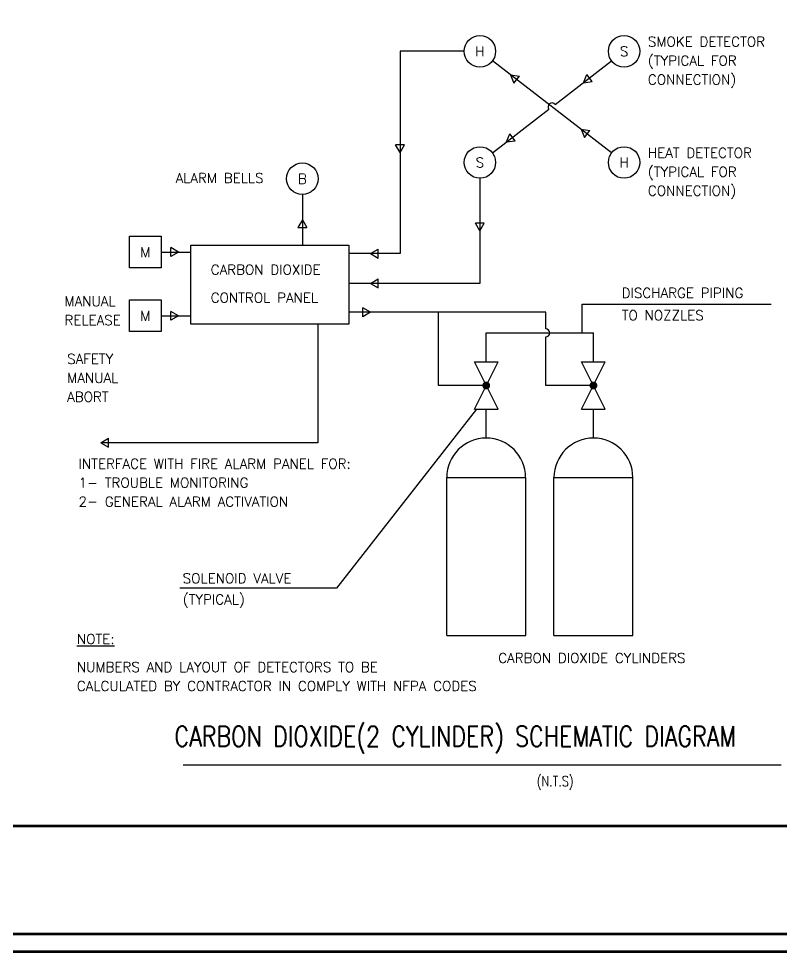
# Model space of a CAD drawing. Extents: x 846 to 947, y 375 to 797.
# Drawn here: x 864.06 to 881.76, y 445.92 to 467.54 of the extents above; entities that cross this region are included whole.
import ezdxf
from ezdxf.enums import TextEntityAlignment as Align

# ---------------------------------------------------------------- set-up
doc = ezdxf.new("R2010")
doc.units = 0
doc.header["$MEASUREMENT"] = 0
for name, color, linetype in [('ALD-M-F-TEXT', 7, 'CONTINUOUS'), ('COLOR_BLUE', 5, 'CONTINUOUS'), ('COLOR_GREEN', 3, 'CONTINUOUS'), ('DETAIL_TEXT', 3, 'CONTINUOUS'), ('PL-DR-LEADER', 42, 'CONTINUOUS')]:
    doc.layers.add(name, color=color, linetype=linetype)
for name, color, linetype, lineweight in [('EXH', 1, 'CONTINUOUS', 9), ('text', 252, 'CONTINUOUS', 15), ('UG-BORDER', 20, 'CONTINUOUS', 80)]:
    doc.layers.add(name, color=color, linetype=linetype, lineweight=lineweight)
doc.styles.add('IBA', font='ROMANS.shx', dxfattribs={"width": 0.8, "height": 0.2})
doc.styles.add('S', font='simplex')

msp = doc.modelspace()

# ---------------------------------------------------------------- linework, layer by layer
at = {"layer": 'ALD-M-F-TEXT', "color": 7, "linetype": 'Continuous'}
msp.add_line((867.88, 450.244), (881.759, 450.244), dxfattribs=at)
at = {"layer": 'COLOR_BLUE'}
for p, q in [((877.14, 460.255), (877.14, 460.924)), ((877.14, 460.924), (881.523, 460.924)), ((874.912, 460.255), (877.399, 460.255)), ((874.912, 459.585), (874.912, 460.255)), ((877.399, 459.585), (877.399, 460.255)), ((874.912, 457.817), (874.912, 458.486)), ((877.399, 457.817), (877.399, 458.486))]:
    msp.add_line(p, q, dxfattribs=at)
at = {"layer": 'COLOR_GREEN'}
for p, q in [((872.912, 466.783), (872.912, 462.092)), ((874.399, 466.783), (872.912, 466.783)), ((877.822, 464.429), (875.055, 466.56)), ((876.511, 465.55), (877.822, 466.56)), ((875.477, 466.235), (875.681, 466.208)), ((875.477, 466.235), (875.556, 466.044)), ((875.556, 466.044), (875.681, 466.208)), ((877.166, 466.055), (877.245, 466.246)), ((877.371, 466.082), (877.245, 466.246)), ((877.166, 466.055), (877.371, 466.082)), ((875.055, 464.429), (876.366, 465.439)), ((877.112, 464.976), (877.316, 464.948)), ((877.112, 464.976), (877.191, 464.785)), ((877.191, 464.785), (877.316, 464.948)), ((875.382, 464.681), (875.46, 464.871)), ((875.382, 464.681), (875.586, 464.708)), ((875.586, 464.708), (875.46, 464.871)), ((873.015, 464.616), (872.809, 464.616)), ((872.912, 464.438), (872.809, 464.616)), ((872.912, 464.438), (873.015, 464.616)), ((874.765, 463.839), (874.765, 461.403)), ((870.647, 463.462), (870.647, 462.286)), ((870.647, 462.874), (870.544, 462.696)), ((870.647, 462.874), (870.75, 462.696)), ((874.868, 462.799), (874.662, 462.799)), ((874.765, 462.621), (874.662, 462.799)), ((874.765, 462.621), (874.868, 462.799)), ((870.544, 462.696), (870.75, 462.696)), ((866.637, 462.495), (867.369, 462.495)), ((866.637, 461.763), (866.637, 462.495)), ((867.369, 462.495), (867.369, 461.763)), ((867.369, 462.129), (868.061, 462.129)), ((867.595, 462.026), (867.595, 462.232)), ((867.774, 462.129), (867.595, 462.232)), ((867.774, 462.129), (867.595, 462.026)), ((868.061, 460.455), (868.061, 462.286)), ((868.061, 462.286), (871.722, 462.286)), ((871.722, 462.286), (871.722, 460.455)), ((872.912, 462.092), (871.722, 462.092)), ((872.225, 462.092), (872.403, 462.195)), ((872.225, 462.092), (872.403, 461.989)), ((872.403, 461.989), (872.403, 462.195)), ((867.369, 461.763), (866.637, 461.763)), ((872.225, 461.403), (872.403, 461.506)), ((872.403, 461.3), (872.403, 461.506)), ((874.765, 461.403), (871.722, 461.403)), ((872.225, 461.403), (872.403, 461.3)), ((866.637, 460.285), (866.637, 461.018)), ((866.637, 461.018), (867.369, 461.018)), ((867.369, 461.018), (867.369, 460.285)), ((872.225, 460.732), (872.046, 460.835)), ((872.046, 460.629), (872.046, 460.835)), ((867.369, 460.651), (868.061, 460.651)), ((867.595, 460.548), (867.595, 460.754)), ((867.774, 460.651), (867.595, 460.754)), ((867.774, 460.651), (867.595, 460.548)), ((876.293, 460.732), (871.722, 460.732)), ((872.225, 460.732), (872.046, 460.629)), ((873.806, 459.036), (873.806, 460.732)), ((876.293, 460.346), (876.293, 460.732)), ((871.722, 460.455), (868.061, 460.455)), ((871.004, 460.455), (871.004, 457.71)), ((867.369, 460.285), (866.637, 460.285)), ((876.293, 459.036), (876.293, 460.163)), ((874.638, 458.486), (875.187, 459.585)), ((875.187, 458.486), (874.638, 459.585)), ((874.638, 459.585), (875.187, 459.585)), ((877.125, 458.486), (877.674, 459.585)), ((877.674, 458.486), (877.125, 459.585)), ((877.125, 459.585), (877.674, 459.585)), ((874.912, 459.036), (873.806, 459.036)), ((877.399, 459.036), (876.293, 459.036)), ((874.638, 458.486), (875.187, 458.486)), ((877.125, 458.486), (877.674, 458.486)), ((865.97, 457.71), (866.148, 457.813)), ((866.148, 457.607), (866.148, 457.813)), ((871.004, 457.71), (865.97, 457.71)), ((865.97, 457.71), (866.148, 457.607)), ((873.997, 456.901), (875.828, 456.901)), ((873.997, 453.24), (873.997, 456.901)), ((875.828, 453.24), (875.828, 456.901)), ((876.484, 453.24), (876.484, 456.901)), ((876.484, 456.901), (878.315, 456.901)), ((878.315, 453.24), (878.315, 456.901)), ((873.997, 453.24), (875.828, 453.24)), ((876.484, 453.24), (878.315, 453.24))]:
    msp.add_line(p, q, dxfattribs=at)
at = {"layer": 'COLOR_GREEN', "const_width": 0.0915}
for points in [[(874.867, 459.036, 1), (874.958, 459.036, 1)], [(877.354, 459.036, 1), (877.445, 459.036, 1)]]:
    msp.add_lwpolyline(points, format="xyb", close=True, dxfattribs=at)
at = {"layer": 'COLOR_GREEN'}
for centre in [(874.765, 466.783), (878.112, 466.783), (874.765, 464.206), (878.112, 464.206), (870.647, 463.828)]:
    msp.add_circle(centre, 0.366, dxfattribs=at)
for centre, radius, start, end in [((876.438, 465.495), 0.0915, 37.6016, 217.6016), ((876.293, 460.255), 0.0915, 270, 90), ((874.912, 456.901), 0.915, 0, 180), ((877.399, 456.901), 0.915, 0, 180)]:
    msp.add_arc(centre, radius, start, end, dxfattribs=at)
at = {"layer": 'EXH', "lineweight": 0}
msp.add_line((846.77, 448.828), (925.412, 448.828), dxfattribs=at)
at = {"layer": 'PL-DR-LEADER'}
for p, q in [((874.684, 458.486), (871.44, 454.339)), ((871.44, 454.339), (867.802, 454.339))]:
    msp.add_line(p, q, dxfattribs=at)
at = {"layer": 'UG-BORDER'}
for p, q in [((846.77, 446.322), (941.961, 446.322)), ((846.366, 445.917), (942.366, 445.917))]:
    msp.add_line(p, q, dxfattribs=at)
msp.add_lwpolyline([(846.77, 448.828), (925.782, 448.828), (925.782, 509.547), (846.77, 509.547)], close=True, dxfattribs=at)

# ---------------------------------------------------------------- texts
at = {"layer": 'DETAIL_TEXT', "color": 0, "style": 'S'}
for s, height, p in [('SMOKE DETECTOR', 0.22885, (878.663, 466.893)), ('(TYPICAL FOR', 0.22885, (878.663, 466.453)), ('CONNECTION)', 0.22885, (878.663, 466.014)), ('HEAT DETECTOR', 0.22885, (878.663, 464.315)), ('(TYPICAL FOR', 0.22885, (878.663, 463.875)), ('ALARM BELLS', 0.22885, (867.705, 463.731)), ('CONNECTION)', 0.22885, (878.663, 463.436)), ('CARBON DIOXIDE', 0.22885, (868.52, 461.608)), ('DISCHARGE PIPING', 0.22885, (878.055, 461.068)), ('MANUAL', 0.2289, (865.126, 460.875)), ('CONTROL PANEL', 0.22885, (868.52, 460.956)), ('RELEASE', 0.2289, (865.126, 460.435)), ('TO NOZZLES', 0.2289, (878.055, 460.55)), ('SAFETY', 0.2289, (865.189, 459.537)), ('MANUAL', 0.2289, (865.189, 459.098)), ('ABORT', 0.2289, (865.189, 458.658)), ('INTERFACE WITH FIRE ALARM PANEL FOR:', 0.22885, (865.453, 457.107)), ('1- TROUBLE MONITORING', 0.22885, (865.453, 456.668)), ('2- GENERAL ALARM ACTIVATION', 0.22885, (865.453, 456.229)), ('SOLENOID VALVE', 0.22885, (867.87, 454.45)), ('(TYPICAL)', 0.2289, (867.87, 453.962)), ('%%UNOTE:', 0.2289, (865.415, 453.045)), ('CARBON DIOXIDE CYLINDERS', 0.22885, (875.191, 452.604)), ('NUMBERS AND LAYOUT OF DETECTORS TO BE', 0.22885, (865.413, 452.392)), ('CALCULATED BY CONTRACTOR IN COMPLY WITH NFPA CODES', 0.22885, (865.413, 451.953))]:
    msp.add_text(s, height=height, dxfattribs=at).set_placement(p)
for s, p in [('H', (874.765, 466.783)), ('S', (878.112, 466.783)), ('S', (874.765, 464.206)), ('H', (878.112, 464.206)), ('B', (870.647, 463.828)), ('M', (867.003, 462.129)), ('M', (867.003, 460.651))]:
    msp.add_text(s, height=0.229, dxfattribs=at).set_placement(p, align=Align.MIDDLE_CENTER)
at = {"layer": 'text', "color": 7, "style": 'IBA', "width": 0.8}
msp.add_text('CARBON DIOXIDE(2 CYLINDER) SCHEMATIC DIAGRAM', height=0.47329, dxfattribs=at).set_placement((867.678, 450.663))
msp.add_text('(N.T.S)', height=0.2366, dxfattribs=at).set_placement((876.512, 449.743), align=Align.CENTER)

doc.saveas('drawing.dxf')
